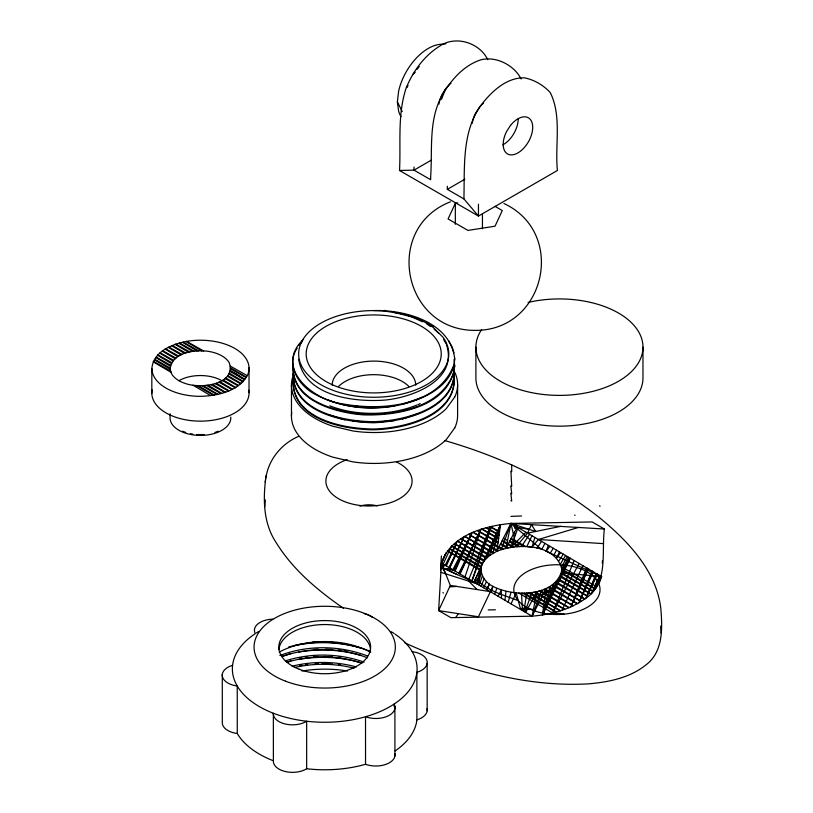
<?xml version="1.0" encoding="UTF-8"?>
<svg xmlns="http://www.w3.org/2000/svg" width="813" height="813" viewBox="0 0 813 813"><rect width="100%" height="100%" fill="white"/><g stroke="black" fill="none" stroke-linecap="round" stroke-linejoin="round"><path stroke-width="1.22" d="M343.442 608.236C317.619 590.36 292.761 569.578 276.125 542.556C263.727 524.009 262.945 500.93 265.597 479.497M511.702 464.762L511.702 471.733L510.93 471.134L511.702 486.428L510.93 485.828L510.93 486.621L511.702 493.786L510.93 493.176L510.93 493.979L511.702 501.133L510.93 500.534M602.281 563.206L602.321 562.454M264.743 506.733L265.384 499.914M440.595 569.984L441.408 555.98M455.138 571.082L472.19 532.698L452.821 569.73L441.723 563.226L446.032 552.972L441.408 563.043L438.624 610.604L450.849 617.656L532.078 616.183C551.001 614.547 570.208 609.567 585.777 598.277C608.815 583.073 601.346 552.657 604.384 529.019L592.159 521.956L510.93 523.43C484.294 525.97 451.103 535.056 441.408 563.043L450.311 585.431L438.624 610.604L478.44 616.762L492.881 586.336C483.725 582.027 476.946 569.822 484.111 560.868L500.534 524.629L496.865 551.265L489.396 555.584L484.111 560.868M445.016 440.646C501.286 456.855 555.452 482.353 601.274 519.121C628.784 542.037 656.406 571.224 660.806 608.398C662.422 627.971 663.469 651.813 645.857 664.983C629.669 677.991 608.429 682.158 588.236 683.875C524.812 687.341 462.109 668.794 404.844 642.89M454.731 358.34C453.898 384.193 426.713 398.055 404.722 403.726C379.6 410.291 352.232 409.661 328.025 399.874M454.731 365.687C450.311 406.998 396.825 416.134 363.147 414.854C335.84 412.709 291.623 401.266 293.117 366.592M491.326 592.291L492.881 586.336C513.511 597.138 555.279 597.616 561.976 569.811C556.011 543.247 517.241 543.064 496.865 551.265M293.117 365.799C291.623 400.474 335.84 411.906 363.147 414.051C396.429 415.331 441.418 407.557 454.04 371.948M293.117 373.147C292.507 411.795 343.706 421.5 373.716 421.652C405.199 420.931 458.278 407.608 454.04 366.785M293.117 373.939C292.497 412.577 343.787 422.252 373.716 422.76C405.108 421.622 458.298 408.431 454.04 367.578M293.117 380.494C292.507 419.142 343.706 428.847 373.716 429C405.199 428.278 458.278 414.955 454.04 374.132M293.117 381.287C292.507 419.935 343.706 429.65 373.716 429.792C405.199 429.081 458.278 415.748 454.04 374.925M401.012 116.594A43.658 25.203 -60 0 1 398.634 111.229L397.374 101.92L398.624 91.158A43.658 25.203 -60 0 1 441.083 44.268L445.88 43.79M504.924 600.268L506.021 591.397M170.08 369.112C172.01 352.629 193.453 349.773 206.878 351.145A30.376 17.54 0 0 1 229.357 362.933C235.841 385.118 200.872 388.492 186.512 383.868A30.376 17.54 0 0 1 171.492 373.624L170.08 369.112L154.429 359.783M523.877 611.376L526.783 592.972M265.881 477.77C268.625 459.375 281.704 443.563 298.686 436.327M265.16 482.109L266.318 475.178M506.021 548.216L510.93 523.43L604.384 529.019M602.362 561.661L602.311 560.94M151.828 368.716C153.21 351.409 172.386 344.041 187.122 341.287A48.607 28.059 0 0 1 247.559 375.128C238.534 391.287 218.27 395.636 201.167 396.338A48.607 28.059 0 0 1 151.828 368.716L151.828 393.512M486.459 558.125L500.534 524.629L492.902 553.277L469.294 539.212M550.127 586.336L542.474 614.984L570.36 558.257M481.286 567.576L476.621 583.673L440.87 572.322M476.957 583.876L481.032 569.811M470.9 535.604L496.906 551.092L510.93 523.43L534.863 537.434L531.976 547.24L538.358 539.486L578.531 527.413M508.145 602.159L511.031 592.382M555.482 585.949L542.474 614.984L546.143 588.348L532.078 616.183L473.898 582.078L443.563 568.45L453.674 570.228L472.058 581L473.125 581.732L472.82 582.474M477.81 584.374L481.377 572.86M454.04 364.6C438.116 406.642 380.799 411.043 342.72 403.848C313.645 400.555 272.995 367.761 303.554 339.245M465.026 576.874L481.001 529.304L458.817 573.236M499.568 531.732L490.503 526.59L471.804 580.858M479.203 585.187L482.414 575.858M518.806 593.073L552.667 612.992L574.141 560.472M472.058 581L491.611 526.377M524.944 611.996L531.976 592.382M489.396 555.584L500.534 524.629M553.612 584.029L542.474 614.984L556.559 581.488M579.913 600.492L592.006 570.95M501.265 549.568L510.93 523.43L535.665 531.478L560.797 526.346M541.743 590.045L532.078 616.183L536.997 591.397L525.726 612.453M494.639 594.242L496.865 588.348M561.651 566.905L596.772 586.813L599.76 581.915L601.6 576.58L546.143 551.265L548.369 545.36M441.52 99.308L445.636 88.698M481.133 586.325L484.111 578.754M459.701 546.468L460.951 543.318L457.414 541.214M476.672 538.552L477.963 535.32L473.014 532.383M570.828 606.915L586.651 567.809M468.877 579.13L490.361 526.936M531.956 600.807L536.001 596.417C546.621 594.201 557.332 588.145 560.045 576.803L590.695 594.029M587.22 568.145L574.527 597.768M486.967 589.74L489.396 584.029L486.459 589.445M596.336 573.49L587.016 595.746L596.945 573.846M449.752 567.921L462.678 539.852M460.087 573.988L479.64 531.987M592.687 571.356L581.447 596.864M446.317 565.909L457.231 541.336M587.87 568.521L573.48 601.244L577.403 603.581M556.996 583.551L549.253 600.045M555.807 585.573L558.724 578.947L588.023 596.346M599.76 575.502L591.671 593.195L601.6 576.58L562.393 572.972L559.07 579.151M559.435 551.854L556.559 558.125L560.614 552.545M483.572 587.748L486.459 581.488M516.021 525.422L514.731 528.226L516.641 526.072L515.503 524.873L513.46 525.533L510.93 523.43L516.153 546.346L519.741 546.509L509.903 540.95M457.8 202.915L455.341 203.301L448.075 218.951L467.922 230.404L495.026 226.207L502.292 210.557L494.985 206.339M451.347 546.417L443.176 564.07M527.535 533.135L531.489 524.598L535.665 531.478L527.535 533.135L516.225 546.641M473.898 582.078L482.2 564.354L451.571 546.224M588.582 568.937L571.712 604.73M497.058 549.974L470.717 535.503L453.674 570.228M454.437 570.675L469.04 539.07L467.282 542.159M582.921 565.624L562.017 610.319M593.399 571.773L578.795 602.88M595.675 588.51L600.746 576.193L534.863 537.434M445.798 565.614L454.477 547.535M562.393 572.972L568.277 561.377M552.667 612.992L579.12 563.389M449.457 567.748L458.034 550.055M474.06 582.169L481.377 566.763M531.987 535.747L526.844 546.519L530.34 547.047M511.021 603.835L516.225 592.972L520.625 609.465M487.79 59.735C479.782 42.845 455.717 35.04 439.782 46.077C424.264 55.731 413.187 71.056 406.266 87.753C397.252 114.257 400.951 142.956 399.529 170.486L478.461 216.065L557.403 170.486C554.812 144.866 562.047 116.432 550.269 92.601C543.501 85.152 534.548 80.009 524.72 77.855C508.41 77.337 494.863 88.708 484.873 100.426C461.906 126.787 464.66 163.383 463.969 195.862L463.969 198.961L478.461 216.065L478.461 204.226M459.497 573.643L476.489 538.938M597.565 574.212L585.777 598.277M600.238 575.777L593.866 588.378M448.979 567.474L464.223 536.732M452.821 569.73L441.368 567.952L445.199 565.259L455.9 544.334M569.7 557.87L560.594 575.858L590.939 593.825M513.46 525.533L541.743 549.568L544.923 543.338M569.405 557.698L561.671 572.545M498.084 596.254L501.265 590.045L501.519 598.266M493.481 540.208L482.637 563.379L451.804 546.031M516.641 526.072L517.281 527.119L506.123 547.708M568.633 557.251L561.976 569.811M556.549 550.157L553.612 555.584M414.539 72.997L415.006 72.164L412.455 74.969M567.372 556.499L561.631 566.763M565.594 555.462L560.594 563.765M297.172 348.188C285.241 365.708 299.743 387.151 316.43 394.966C340.241 407.577 368.37 409.965 394.691 405.85M553.338 548.277L550.127 553.287M563.328 554.131L558.897 560.868M529.537 534.314L521.509 546.438M541.539 541.356L536.997 548.216M455.656 617.565L458.39 613.663M454.701 397.069L446.347 408.583A83.719 48.333 0 0 1 352.791 430.941L332.781 426.225A81.9 47.286 0 0 1 292.517 377.567M454.701 427.973L446.347 439.477A83.719 48.333 0 0 1 352.791 461.845L332.781 457.13A81.9 47.286 0 0 1 291.725 412.201M408.014 85.619L406.449 87.489L407.587 85.975M417.069 69.41L419.264 66.503M546.143 551.265L549.934 546.275M474.67 582.535L478.207 578.013L478.735 581.386M406.449 87.489L407.537 86.117M298.869 345.373L301.999 341.816M525.97 532.22L511.031 547.24L518.064 527.576L528.826 529.243M431.571 159.998L414.02 170.13L399.529 170.486M447.323 186.248L447.323 189.348L464.863 179.216M419.417 398.34L421.53 397.232M279.885 655.512C307.71 644.831 339.6 645.329 367.385 655.928M450.443 201.797C382.791 228.219 402.984 330.881 475.188 330.363C544.995 331.003 567.555 233.199 503.918 203.494M418.248 398.817L402.445 404.305M418.248 413.512L402.445 419M214.957 432.455L218.128 431.225M513.948 525.95L514.781 525.645M281.776 656.508C309.275 646.935 340.2 647.27 367.385 657.768M282.162 656.376L290.851 653.632M285.424 660.857C310.82 652.748 339.011 653.195 364.133 662.128M290.861 660.969L286.511 662.351C310.912 654.872 337.741 655.126 361.958 663.195M294.326 645.512C319.387 639.628 346.175 641.833 370.088 651.284M288.706 646.965C312.283 640.898 337.466 641.264 360.85 648.052M292.019 666.223C313.056 660.989 335.484 661.193 356.389 666.965M294.336 667.544C313.899 662.981 334.621 663.215 354.072 668.205M298.564 652.107C319.235 648.54 340.698 649.516 360.85 655.39M299.723 658.367L302.019 658.042M305.454 657.565L307.741 657.25M298.574 659.445C319.235 655.878 340.698 656.853 360.85 662.727M299.733 665.705L302.019 665.39M305.454 664.912L307.741 664.587M394.691 420.545L373.716 422.445L352.751 421.154M515.869 526.946L516.814 526.844M515.544 527.302L517.281 527.119M516.174 527.84L516.946 527.759M526.458 607.778L528.318 607.616M561.631 572.86L593.327 591.254M449.65 586.864L456.642 586.407M312.405 642.189L317.111 641.894M313.584 649.455L318.29 649.16M313.584 656.792L318.29 656.508M314.763 664.069L318.29 663.845M373.716 407.12L377.395 406.917M374.945 414.396L378.614 414.203M374.945 421.754L378.614 421.551M574.608 515.249L575.116 515.218M204.175 434.569L196.563 434.569M510.93 516.377L521.509 515.981M521.509 609.526L532.078 609.13M373.716 310.586L383.512 310.881L402.445 313.889A75.07 43.343 0 0 1 433.278 327.548L443.075 337.344A75.07 43.343 0 0 1 393.146 395.789A75.07 43.343 0 0 1 299.296 359.59A75.07 43.343 0 0 1 373.716 310.586C405.148 309.55 450.941 322.233 454.731 359.133M488.196 609.923L495.391 609.791M524.405 608.022L526.357 608.053M327.751 641.874L332.476 642.118M325.383 649.181L332.476 649.465M324.204 656.508L332.487 656.802M321.836 663.815L332.487 664.14M363.919 406.896L372.496 407.089M363.919 414.244L372.496 414.437M363.919 421.601L370.047 421.734M538.358 539.486L603.52 543.633M514.192 525.289L517.515 525.533M338.35 642.656L340.698 642.87M338.35 649.994L340.708 650.207M338.36 657.331L340.708 657.544M338.36 664.678L340.708 664.892M355.494 406.063L357.903 406.307M355.494 413.411L357.903 413.654M355.494 420.768L357.903 421.002M442.17 564.944L445.199 565.259M522.332 608.226L524.334 608.449M521.6 546.295L523.602 546.519L510.92 539.049M450.311 585.431L490.117 591.59M344.133 643.449L346.429 643.835M344.143 650.796L346.429 651.183M190.415 433.664L192.823 434.132M520.361 608.47L522.363 608.876M393.146 312.141L411.256 316.775L422.577 321.745M600.746 576.193L601.61 576.397M344.997 419.925L328.025 414.569M408.289 315.617L411.845 316.684M361.338 647.991L353.879 645.502A65.833 38.109 0 0 0 279.225 652.138M182.61 431.225L185.791 432.455M368.513 650.949L370.789 652.006M445.666 568.775L457.292 574.618M426.022 322.527L429.01 324.092M518.308 600.777C507.038 596.01 494.568 593.226 484.426 585.899M165.537 348.747L178.697 356.114M222.152 380.443L235.313 387.811M162.885 350.81L175.964 358.127M218.768 382.1L231.827 389.407M464.894 536.387L469.04 538.714M469.426 538.928L494.04 552.708M551.956 585.126L581.031 601.407M461.174 538.734L490.259 555.015M548.053 587.382L573.063 601.386M573.338 601.539L577.189 603.693M599.537 505.838L600.116 506.164M175.821 344.112L189.775 351.958M172.437 345.586L185.75 353.055M169.013 347.151L182.071 354.468M224.866 378.441L237.955 385.769M477.739 530.554L498.156 542.027M500.788 543.511L506.336 546.621M506.743 546.854L508.359 547.759M215.039 383.523L228.362 390.992M157.824 354.834L171.878 362.72M210.923 384.64L224.886 392.486M473.278 532.281L478.125 534.995M478.288 535.096L497.617 545.93M499.131 546.783L503.145 549.039M558.003 579.801L587.809 596.518M469.06 534.283L470.839 535.279M497.424 550.177L498.359 550.696M555.289 582.586L581.183 597.098M581.437 597.24L584.638 599.029M457.607 541.082L461.093 543.043M461.256 543.125L487.068 557.596M543.643 589.313L573.053 605.787M454.599 543.602L484.518 560.401M538.806 590.878L568.785 607.707M179.764 343.127L194.195 351.257M230.181 371.531L244.489 379.59M482.099 528.989L498.664 538.318M502.363 540.401L507.048 543.043M508.389 543.795L513.907 546.905M561.366 573.643L593.104 591.518M160.273 352.832L173.423 360.25M156.228 357.151L170.639 365.25M206.329 385.332L220.831 393.492M154.744 359.316L170.232 368.045M533.623 592.057L564.415 609.384M449.569 548.49L481.469 566.488M186.726 341.389L203.657 350.982M230.353 366.114L247.193 375.657M183.403 342.222L198.596 350.799M230.567 368.828L245.922 377.517M511.286 538.369L525.818 546.6M486.509 527.728L499.141 534.873M561.915 570.33L595.157 589.11M153.393 361.287L170.689 371.074M196.238 385.525L213.494 395.291M528.206 592.809L560.137 610.848M447.617 550.787L480.615 569.456M522.474 593.134L555.909 612.057M227.427 376.317L240.516 383.766M201.868 385.799L217.03 394.447M228.9 373.939L242.884 381.937M447.323 189.348L463.969 198.961M153.21 361.815L171.086 372.334M192.986 385.21L210.547 395.545M447.384 551.062L481.164 570.929M185.974 341.572L201.797 350.901M230.699 367.923L246.227 377.069M230.313 370.606L244.794 379.153M182.651 342.405L197.112 350.952M490.015 526.733L499.497 532.312M561.895 569.08L595.401 588.825M486.052 527.861L499.05 535.543M503.491 538.165L507.536 540.554M509.497 541.712L517.739 546.58M198.22 385.626L214.317 395.118M449.355 548.745L481.052 567.444M524.415 593.063L556.387 611.915M178.992 343.32L192.671 351.419M229.378 373.167L243.26 381.388M481.703 529.1L498.562 539.09M501.997 541.123L506.855 544.009M507.932 544.639L512.099 547.119M157.509 355.281L171.391 363.513M207.904 385.169L221.614 393.299M155.913 357.618L170.496 366.246M203.291 385.647L217.823 394.244M454.396 543.785L455.636 544.517M455.778 544.598L483.877 561.265M535.249 591.742L564.771 609.252M529.954 592.616L560.564 610.726M442.902 592.677L443.481 593.023M175.161 344.346L188.545 352.293M227.853 375.626L240.973 383.421M171.858 345.85L184.521 353.381M225.608 377.821L238.392 385.423M477.434 530.676L498.034 542.911M500.381 544.304L506.743 548.074M168.443 347.415L181.096 354.946M223.077 379.935L235.75 387.476M165.1 349.082L177.773 356.622M219.744 381.612L232.396 389.153M478.135 535.421L497.485 546.925M498.694 547.657L501.712 549.446M556.163 581.834L584.852 598.896M162.437 351.145L175.212 358.757M216.278 383.187L228.951 390.728M468.857 534.385L470.717 535.503M552.972 584.456L581.224 601.274M159.815 353.188L172.956 360.992M212.183 384.305L225.577 392.262M464.711 536.489L468.898 538.978M549.212 586.793L573.185 601.071M461.001 538.856L489.284 555.686M544.954 588.805L573.287 605.665M461.113 543.419L486.255 558.358M540.279 590.462L569.09 607.585M431.002 325.139L433.004 326.501M426.795 323.97L430.494 326.491M481.987 584.161L484.314 586.153M434.183 329.194L438.725 333.259M468.837 581.204L477.099 589.577M480.117 582.525L481.845 584.517M441.225 566.153L442.048 567.474M442.455 568.124L445.178 572.515M448.563 340.779L451.977 346.724L454.04 352.872M443.593 339.407L446.225 344.011M478.867 580.949L479.975 582.941M397.374 101.92L402.211 111.533M521.092 78.963C514.253 65.264 496.154 55.863 480.93 59.806C464.477 65.111 452.353 78.566 443.573 92.936C428.024 118.058 432.607 148.627 430.666 176.634L430.666 179.734L414.02 170.13L414.02 167.031M446.611 345.159C458.126 380.86 410.921 398.106 383.512 400.189C353.289 402.089 304.357 396.155 298.656 359.214M514.527 532.281L515.29 535.34M660.623 626.112L661.172 633.307M516.143 527.942L516.225 528.663M454.04 359.427L454.731 366.48M521.509 593.175L522.454 610.543M427.15 663.296L427.171 710.816M395.128 750.927A92.357 53.434 0 0 0 416.896 719.851L416.876 672.331A19.177 11.087 0 0 0 427.049 661.05A19.177 11.087 0 0 0 412.191 651.66M394.905 706.273L394.925 756.049M394.122 706.568L394.122 704.068A19.177 11.097 0 0 1 387.496 716.202A19.177 11.097 0 0 1 365.525 716.761L365.535 764.281A92.357 53.434 0 0 1 306.674 768.752A19.177 11.097 0 0 1 285.19 771.507A19.177 11.097 0 0 1 273.381 760.775A92.357 53.434 0 0 1 237.274 733.509A19.177 11.097 0 0 1 222.315 721.873L222.295 674.353M306.664 768.752L306.653 721.233A19.177 11.097 0 0 1 285.17 723.987A19.177 11.097 0 0 1 273.361 713.255L273.381 760.775M237.264 733.519L237.254 685.999A19.177 11.097 0 0 1 222.406 676.609A19.177 11.097 0 0 1 232.569 665.319M642.971 347.151L642.971 377.933A83.536 48.231 0 0 1 559.435 426.164A83.536 48.231 0 0 1 475.9 377.933L475.9 347.151M482.444 213.921L482.444 228.738M457.597 384.732L457.597 415.636A81.9 47.286 0 0 1 454.721 427.973M455.341 203.301L455.341 224.286M384.295 310.281L384.295 311.074M291.471 385.037L291.471 415.941M249.022 367.852L249.022 392.649M170.08 413.766L170.08 418.725A30.376 17.54 0 0 0 201.868 435.402A30.376 17.54 0 0 0 230.77 417.049M420.169 403.614A75.091 42.632 -1.1 0 1 417.973 404.589M416.856 405.057A75.091 42.632 -1.1 0 1 329.773 405.819M454.843 372.405A81.9 47.286 0 0 1 454.721 397.079M332.182 385.22A41.768 24.116 0 0 1 373.96 361.104A41.768 24.116 0 0 1 415.728 385.22M338.665 386.348A40.477 23.364 0 0 1 408.766 386.348M528.074 302.456A83.536 48.231 0 0 1 642.24 340.759A83.536 48.231 0 0 1 549.537 395.047A83.536 48.231 0 0 1 481.581 329.682M396.388 461.916A43.099 24.878 0 0 1 398.797 499.08A43.099 24.878 0 0 1 334.58 496.103A43.099 24.878 0 0 1 347.242 459.64M551.153 613.835A18.984 10.965 0 0 1 564.131 614.14M359.885 506.143A18.984 10.965 0 0 1 377.283 505.91M518.206 118.972A20.884 12.063 -60 0 1 502.912 144.826M472.241 123.322A20.894 12.063 -60 0 1 475.473 113.444L479.396 107.377A20.894 12.063 -60 0 1 483.4 103.221M450.93 83.353A20.904 12.073 -60 0 0 446.103 88.16L442.181 94.227A20.894 12.063 -60 0 0 438.949 104.094M178.85 380.738A30.376 17.54 0 0 1 220.851 380.108M248.768 390.21A48.607 28.059 0 0 1 200.1 421.144A48.607 28.059 0 0 1 152.143 389.844M231.095 371.317A48.607 28.059 0 0 1 242.142 378.685M395.169 634.242A92.357 53.424 0 0 1 387.831 707.808A92.357 53.424 0 0 1 260.465 707.239A92.357 53.424 0 0 1 255.312 633.622A19.177 11.097 -0.1 0 1 272.792 619.171M256.319 632.961A92.357 53.424 0 0 1 258.392 631.691M391.114 631.66A92.357 53.424 0 0 1 394.183 633.581M278.91 649.374A45.904 26.565 0 0 1 324.753 624.547A45.904 26.565 0 0 1 370.525 649.384M361.338 647.971A65.833 38.109 0 0 1 370.291 652.138M394.925 753.793A19.177 11.097 0 0 1 385.901 764.362A19.177 11.097 0 0 1 365.535 764.281M364.275 613.663A19.177 11.097 0 0 1 372.364 617.331M427.059 708.56A19.177 11.097 0 0 1 416.896 719.851M301.969 671.04A81.554 47.184 0 0 1 347.618 671.04M510.544 125.365L506.621 131.432A20.884 12.063 -60 0 0 515.371 154.124A20.884 12.063 -60 0 0 531.814 122.011A20.904 12.073 -60 0 0 510.544 125.365M332.619 384.854A67.509 38.973 0 0 0 440.656 359.021A67.509 38.973 0 0 0 347.883 317.913A67.509 38.973 0 0 0 332.619 384.854M534.791 610.98A43.099 24.878 0 0 0 600.024 590.025A43.099 24.878 0 0 0 535.98 567.88A43.099 24.878 0 0 0 534.791 610.98M285.424 681.142A70.64 40.884 0 0 0 395.199 649.831A70.64 40.884 0 0 0 293.523 610.472A70.64 40.884 0 0 0 285.424 681.142M299.194 669.231A45.904 26.565 0 0 0 370.525 648.886A45.904 26.565 0 0 0 304.428 623.317A45.904 26.565 0 0 0 299.194 669.231"/></g></svg>
